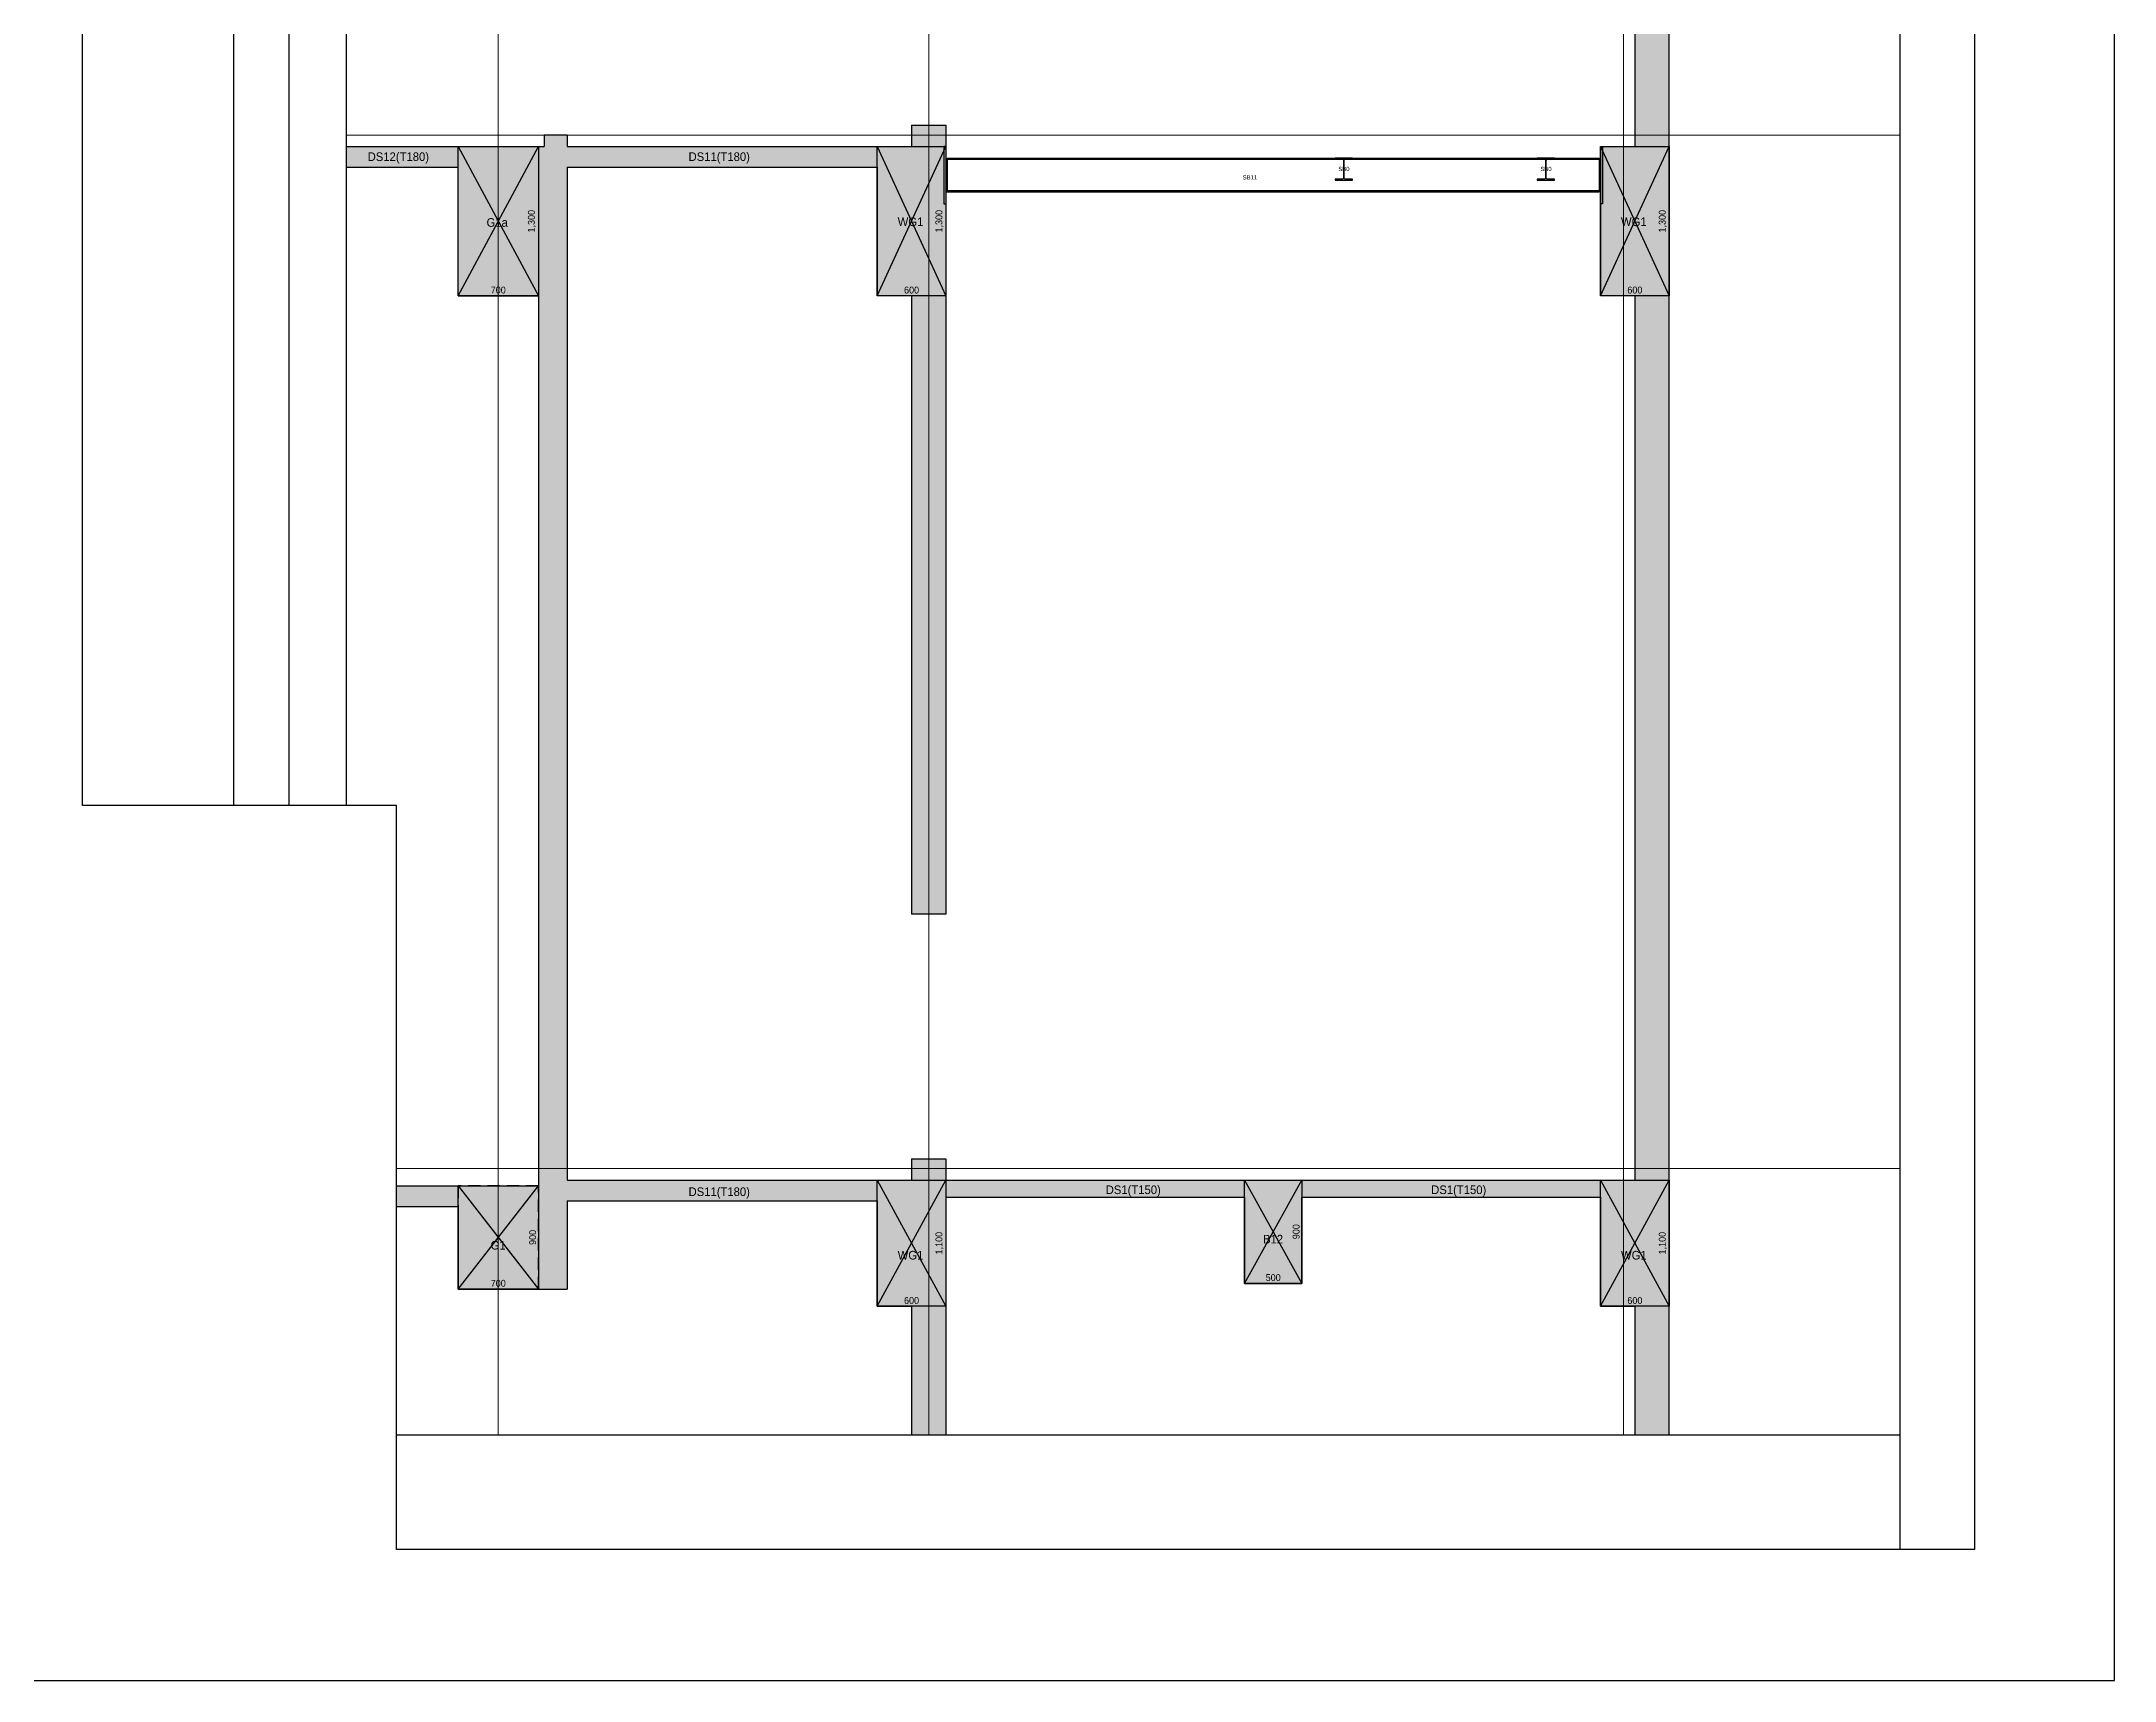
# Model space of a CAD drawing. Header units: millimetres. Extents: x 0 to 35640, y 0 to 50460.
# Drawn here: x 17584 to 35640, y 0 to 14274 of the extents above; entities that cross this region are included whole.
import ezdxf
from ezdxf.enums import TextEntityAlignment as Align

# ---------------------------------------------------------------- set-up
doc = ezdxf.new("R2010")
doc.units = ezdxf.units.MM
doc.header["$LTSCALE"] = 60
doc.linetypes.add('HID', pattern=[2.8, 1.8, -1])
doc.layers.get('Defpoints').update_dxf_attribs({"color": 161})
for name, color, linetype in [('A-CON', 2, 'Continuous'), ('A-CON-HID', 4, 'HID'), ('A-ETC-5', 5, 'Continuous'), ('S-STEEL', 3, 'Continuous'), ('구조SOLID', 253, 'Continuous')]:
    doc.layers.add(name, color=color, linetype=linetype)
doc.layers.add('AS-HIDLINE', color=205, linetype='Continuous', plot=False)
doc.layers.add('NOPLOT', color=191, linetype='Continuous', plot=False)
doc.layers.add('CEN', color=1, linetype='Continuous', lineweight=9)
doc.styles.add('Gdim', font='Dotum.ttf')
doc.styles.add('Gtx', font='Dotum.ttf')
doc.dimstyles.new('G-Xdim', dxfattribs={"dimscale": 30, "dimtxt": 2, "dimasz": 1, "dimexe": 1.2, "dimexo": 1.2, "dimgap": 0, "dimtad": 1, "dimdec": 1, "dimdsep": 46, "dimlunit": 6, "dimtxsty": 'Gdim', "dimcen": 1, "dimse1": 1, "dimse2": 1, "dimsd1": 1, "dimsd2": 1, "dimclrd": 1, "dimclre": 1, "dimclrt": 256, "dimadec": 0, "dimazin": 0, "dimtfac": 1, "dimtdec": 1, "dimtix": 1, "dimtmove": 2, "dimatfit": 1, "dimfxl": 0, "dimtolj": 1, "dimlwd": -1, "dimlwe": -1, "dimarcsym": 0})

# ---------------------------------------------------------------- blocks, each defined once
blk = doc.blocks.new('*D403')
at = {"layer": 'Defpoints', "color": 0, "linetype": 'Continuous', "transparency": 16777216}
for p in [(-400, -900), (300, -880), (300, -900)]:
    blk.add_point(p, dxfattribs=at)
at = {"layer": 'AS-HIDLINE', "linetype": 'Continuous', "transparency": 16777216, "insert": (-50, -850), "char_height": 60, "attachment_point": 5, "style": 'Gdim'}
blk.add_mtext('\\A1;700', dxfattribs=at)
blk = doc.blocks.new('*D404')
at = {"layer": 'Defpoints', "color": 0, "linetype": 'Continuous', "transparency": 16777216}
for p in [(300, 0), (280, 0), (300, -900)]:
    blk.add_point(p, dxfattribs=at)
at = {"layer": 'AS-HIDLINE', "linetype": 'Continuous', "transparency": 16777216, "insert": (250, -450), "char_height": 60, "attachment_point": 5, "rotation": 90, "style": 'Gdim'}
blk.add_mtext('\\A1;900', dxfattribs=at)
blk = doc.blocks.new('*D399')
at = {"layer": 'Defpoints', "color": 0, "linetype": 'Continuous', "transparency": 16777216}
for p in [(400, -1080), (-200, -1100), (400, -1100)]:
    blk.add_point(p, dxfattribs=at)
at = {"layer": 'AS-HIDLINE', "linetype": 'Continuous', "transparency": 16777216, "insert": (100, -1050), "char_height": 60, "attachment_point": 5, "style": 'Gdim'}
blk.add_mtext('\\A1;600', dxfattribs=at)
blk = doc.blocks.new('*D400')
at = {"layer": 'Defpoints', "color": 0, "linetype": 'Continuous', "transparency": 16777216}
for p in [(400, 0), (380, 0), (400, -1100)]:
    blk.add_point(p, dxfattribs=at)
at = {"layer": 'AS-HIDLINE', "linetype": 'Continuous', "transparency": 16777216, "insert": (344, -550), "char_height": 60, "attachment_point": 5, "rotation": 90, "style": 'Gdim'}
blk.add_mtext('\\A1;1,100', dxfattribs=at)
blk = doc.blocks.new('*D401')
at = {"layer": 'Defpoints', "color": 0, "linetype": 'Continuous', "transparency": 16777216}
for p in [(-200, -900), (300, -880), (300, -900)]:
    blk.add_point(p, dxfattribs=at)
at = {"layer": 'AS-HIDLINE', "linetype": 'Continuous', "transparency": 16777216, "insert": (50, -850), "char_height": 60, "attachment_point": 5, "style": 'Gdim'}
blk.add_mtext('\\A1;500', dxfattribs=at)
blk = doc.blocks.new('*D402')
at = {"layer": 'Defpoints', "color": 0, "linetype": 'Continuous', "transparency": 16777216}
for p in [(300, 0), (280, 0), (300, -900)]:
    blk.add_point(p, dxfattribs=at)
at = {"layer": 'AS-HIDLINE', "linetype": 'Continuous', "transparency": 16777216, "insert": (250, -450), "char_height": 60, "attachment_point": 5, "rotation": 90, "style": 'Gdim'}
blk.add_mtext('\\A1;900', dxfattribs=at)
blk = doc.blocks.new('*D405')
at = {"layer": 'Defpoints', "color": 0, "linetype": 'Continuous', "transparency": 16777216}
for p in [(-400, -1300), (300, -1280), (300, -1300)]:
    blk.add_point(p, dxfattribs=at)
at = {"layer": 'AS-HIDLINE', "linetype": 'Continuous', "transparency": 16777216, "insert": (-50, -1250), "char_height": 60, "attachment_point": 5, "style": 'Gdim'}
blk.add_mtext('\\A1;700', dxfattribs=at)
blk = doc.blocks.new('*D406')
at = {"layer": 'Defpoints', "color": 0, "linetype": 'Continuous', "transparency": 16777216}
for p in [(300, 0), (280, 0), (300, -1300)]:
    blk.add_point(p, dxfattribs=at)
at = {"layer": 'AS-HIDLINE', "linetype": 'Continuous', "transparency": 16777216, "insert": (244, -650), "char_height": 60, "attachment_point": 5, "rotation": 90, "style": 'Gdim'}
blk.add_mtext('\\A1;1,300', dxfattribs=at)
blk = doc.blocks.new('*D407')
at = {"layer": 'Defpoints', "color": 0, "linetype": 'Continuous', "transparency": 16777216}
for p in [(-200, -1300), (400, -1280), (400, -1300)]:
    blk.add_point(p, dxfattribs=at)
at = {"layer": 'AS-HIDLINE', "linetype": 'Continuous', "transparency": 16777216, "insert": (100, -1250), "char_height": 60, "attachment_point": 5, "style": 'Gdim'}
blk.add_mtext('\\A1;600', dxfattribs=at)
blk = doc.blocks.new('*D408')
at = {"layer": 'Defpoints', "color": 0, "linetype": 'Continuous', "transparency": 16777216}
for p in [(400, 0), (380, 0), (400, -1300)]:
    blk.add_point(p, dxfattribs=at)
at = {"layer": 'AS-HIDLINE', "linetype": 'Continuous', "transparency": 16777216, "insert": (344, -650), "char_height": 60, "attachment_point": 5, "rotation": 90, "style": 'Gdim'}
blk.add_mtext('\\A1;1,300', dxfattribs=at)
blk = doc.blocks.new('A$Cf084bef2')
at = {"layer": 'NOPLOT'}
blk.add_line((-14845, -14332), (-1750, -14332), dxfattribs=at)
for points in [[(-1100, 32008), (-1100, -15332), (-14845, -15332), (-14845, -8852), (-17580, -8852), (-17580, 32008), (-1100, 32008)], [(-16260, -8852), (-16260, 30688), (-1100, 30688)], [(-15780, -8852), (-15780, 30208), (-1100, 30208), (-1100, -15332)], [(-15280, -8852), (-15280, 29708), (-1750, 29708), (-1750, -15332)]]:
    blk.add_lwpolyline(points, dxfattribs=at)
blk = doc.blocks.new('*U322')
blk.add_lwpolyline([(-16, 9, 0.414214), (-3, 22), (-3, 172, 0.414214), (-16, 185), (-75, 185), (-75, 194), (75, 194), (75, 185), (16, 185, 0.414214), (3, 172), (3, 22, 0.414214), (16, 9), (75, 9), (75, 0), (-75, 0), (-75, 9)], format="xyb", close=True)
blk = doc.blocks.new('A$C6c882588')
at = {"layer": 'A-ETC-5'}
for p, q in [((-5690, 1200), (-10, 1200, 0)), ((-5690, 1200), (-5690, 900)), ((-10, 1188, 0), (-5690, 1188)), ((-10, 1200, 0), (-10, 906, 0)), ((-5690, 918), (-10, 918, 0)), ((-5690, 906), (-10, 906, 0))]:
    blk.add_line(p, q, dxfattribs=at)
at = {"layer": 'S-STEEL', "elevation": 0}
for points in [[(-5699, 1300), (-5718, 1300), (-5718, 800), (-5699, 800)], [(0, 1300), (19, 1300), (19, 800), (0, 800)]]:
    blk.add_lwpolyline(points, close=True, dxfattribs=at)
at = {"layer": 'S-STEEL', "xscale": -1, "rotation": 180}
for p in [(-2235, 1200, 0), (-475, 1200, 0)]:
    blk.add_blockref('*U322', p, dxfattribs=at)
at = {"layer": 'AS-HIDLINE', "linetype": 'Continuous', "style": 'Gtx'}
for s, p in [('SB0', (-2234, 1105, 0)), ('SB0', (-474, 1105, 0)), ('SB11', (-3053, 1032, 0))]:
    blk.add_text(s, height=37.5, dxfattribs=at).set_placement(p, align=Align.MIDDLE_CENTER)
blk = doc.blocks.new('*U240')
at = {"layer": 'AS-HIDLINE', "linetype": 'Continuous'}
for p, q in [((-400, -900), (300, 0)), ((-400, 0), (300, -900))]:
    blk.add_line(p, q, dxfattribs=at)
blk.add_lwpolyline([(-400, -900), (-400, 0), (300, 0), (300, -900)], close=True, dxfattribs=at)
dim = blk.add_linear_dim(base=(280.13, 0), p1=(300, -900), p2=(300, 0), angle=90, dimstyle='G-Xdim', override={"dimtxsty": 'Gdim'}, dxfattribs=at)
dim.commit()
dim.dimension.update_dxf_attribs({"geometry": '*D404', "text_midpoint": (250.09, -450)})
dim = blk.add_linear_dim(base=(300, -880.06), p1=(-400, -900), p2=(300, -900), dimstyle='G-Xdim', override={"dimtxsty": 'Gdim'}, dxfattribs=at)
dim.commit()
dim.dimension.update_dxf_attribs({"geometry": '*D403', "text_midpoint": (-50, -850.02)})
blk = doc.blocks.new('*U234')
at = {"layer": 'AS-HIDLINE', "linetype": 'Continuous'}
for p, q in [((-200, -1100), (400, 0)), ((-200, 0), (400, -1100))]:
    blk.add_line(p, q, dxfattribs=at)
blk.add_lwpolyline([(-200, -1100), (-200, 0), (400, 0), (400, -1100)], close=True, dxfattribs=at)
dim = blk.add_linear_dim(base=(380.13, 0), p1=(400, -1100), p2=(400, 0), angle=90, dimstyle='G-Xdim', override={"dimtxsty": 'Gdim'}, dxfattribs=at)
dim.commit()
dim.dimension.update_dxf_attribs({"geometry": '*D400', "text_midpoint": (344.31, -550)})
dim = blk.add_linear_dim(base=(400, -1080.06), p1=(-200, -1100), p2=(400, -1100), dimstyle='G-Xdim', override={"dimtxsty": 'Gdim'}, dxfattribs=at)
dim.commit()
dim.dimension.update_dxf_attribs({"geometry": '*D399', "text_midpoint": (100, -1050.02)})
blk = doc.blocks.new('*U237')
at = {"layer": 'AS-HIDLINE', "linetype": 'Continuous'}
for p, q in [((-200, -900), (300, 0)), ((-200, 0), (300, -900))]:
    blk.add_line(p, q, dxfattribs=at)
blk.add_lwpolyline([(-200, -900), (-200, 0), (300, 0), (300, -900)], close=True, dxfattribs=at)
dim = blk.add_linear_dim(base=(280.13, 0), p1=(300, -900), p2=(300, 0), angle=90, dimstyle='G-Xdim', override={"dimtxsty": 'Gdim'}, dxfattribs=at)
dim.commit()
dim.dimension.update_dxf_attribs({"geometry": '*D402', "text_midpoint": (250.09, -450)})
dim = blk.add_linear_dim(base=(300, -880.06), p1=(-200, -900), p2=(300, -900), dimstyle='G-Xdim', override={"dimtxsty": 'Gdim'}, dxfattribs=at)
dim.commit()
dim.dimension.update_dxf_attribs({"geometry": '*D401', "text_midpoint": (50, -850.02)})
blk = doc.blocks.new('*U243')
at = {"layer": 'AS-HIDLINE', "linetype": 'Continuous'}
for p, q in [((-400, -1300), (300, 0)), ((-400, 0), (300, -1300))]:
    blk.add_line(p, q, dxfattribs=at)
blk.add_lwpolyline([(-400, -1300), (-400, 0), (300, 0), (300, -1300)], close=True, dxfattribs=at)
dim = blk.add_linear_dim(base=(280.13, 0), p1=(300, -1300), p2=(300, 0), angle=90, dimstyle='G-Xdim', override={"dimtxsty": 'Gdim'}, dxfattribs=at)
dim.commit()
dim.dimension.update_dxf_attribs({"geometry": '*D406', "text_midpoint": (244.31, -650)})
dim = blk.add_linear_dim(base=(300, -1280.06), p1=(-400, -1300), p2=(300, -1300), dimstyle='G-Xdim', override={"dimtxsty": 'Gdim'}, dxfattribs=at)
dim.commit()
dim.dimension.update_dxf_attribs({"geometry": '*D405', "text_midpoint": (-50, -1250.02)})
blk = doc.blocks.new('*U246')
at = {"layer": 'AS-HIDLINE', "linetype": 'Continuous'}
for p, q in [((-200, -1300), (400, 0)), ((-200, 0), (400, -1300))]:
    blk.add_line(p, q, dxfattribs=at)
blk.add_lwpolyline([(-200, -1300), (-200, 0), (400, 0), (400, -1300)], close=True, dxfattribs=at)
dim = blk.add_linear_dim(base=(380.13, 0), p1=(400, -1300), p2=(400, 0), angle=90, dimstyle='G-Xdim', override={"dimtxsty": 'Gdim'}, dxfattribs=at)
dim.commit()
dim.dimension.update_dxf_attribs({"geometry": '*D408', "text_midpoint": (344.31, -650)})
dim = blk.add_linear_dim(base=(400, -1280.06), p1=(-200, -1300), p2=(400, -1300), dimstyle='G-Xdim', override={"dimtxsty": 'Gdim'}, dxfattribs=at)
dim.commit()
dim.dimension.update_dxf_attribs({"geometry": '*D407', "text_midpoint": (100, -1250.02)})

msp = doc.modelspace()

# ---------------------------------------------------------------- hatches: boundary and pattern name
at = {"layer": '구조SOLID', "transparency": 33554687}
h = msp.add_hatch(color=256, dxfattribs=at)
h.dxf.hatch_style = 1
h.paths.add_polyline_path([(22162, 13179), (24862, 13179), (24862, 12059), (25162, 12059), (25162, 6674), (25462, 6674), (25462, 13544), (25162, 13544), (25162, 13359), (22162, 13359), (22162, 13459), (21962, 13459), (21962, 13359), (20240, 13359), (20240, 13179), (21212, 13179), (21212, 12059), (21912, 12059), (21912, 4309), (20675, 4309), (20675, 4129), (21212, 4129), (21212, 3409), (22162, 3409), (22162, 4179), (24862, 4179), (24862, 3259), (25162, 3259), (25162, 2140), (25462, 2140), (25462, 4209), (28062, 4209), (28062, 3459), (28562, 3459), (28562, 4209), (31162, 4209), (31162, 3259), (31462, 3259), (31462, 2140), (31762, 2140), (31762, 42709), (31462, 42709), (31462, 42159), (31262, 42159), (31262, 42009), (31462, 42009), (31462, 41209), (31262, 41209), (31262, 40509), (31462, 40509), (31462, 35659), (31162, 35659), (31162, 34559), (31462, 34559), (31462, 27859), (31162, 27859), (31162, 26759), (31462, 26759), (31462, 20859), (31162, 20859), (31162, 19759), (31462, 19759), (31462, 13359), (31162, 13359), (31162, 12059), (31462, 12059), (31462, 4359), (25462, 4359), (25462, 4544), (25162, 4544), (25162, 4359), (22162, 4359)])

# ---------------------------------------------------------------- linework, layer by layer
at = {"layer": 'A-CON'}
for p, q in [((31762, 2140), (31762, 42709)), ((31462, 19759, 0), (31462, 13359, 0)), ((25162, 13544), (25162, 13359)), ((25162, 13544), (25462, 13544)), ((25462, 13544, 0), (25462, 6674, 0)), ((21962, 13459, 0), (21962, 13359, 0)), ((22162, 13459, 0), (21962, 13459, 0)), ((22162, 13459, 0), (22162, 13359, 0)), ((20240, 13359), (21962, 13359)), ((22162, 13359), (25162, 13359)), ((31162, 13359), (31162, 12059)), ((31162, 13359), (31462, 13359)), ((20240, 13179), (21212, 13179)), ((21212, 12059, 0), (21212, 13179, 0)), ((22162, 13179, 0), (22162, 4359, 0)), ((22162, 13179), (24862, 13179)), ((24862, 13179, 0), (24862, 12059, 0)), ((21212, 12059, 0), (21912, 12059)), ((21912, 12059, 0), (21912, 4309, 0)), ((25162, 12059, 0), (24862, 12059, 0)), ((25162, 12059, 0), (25162, 6674, 0)), ((31462, 12059), (31162, 12059)), ((31462, 12059, 0), (31462, 4359, 0)), ((25462, 6674, 0), (25162, 6674, 0)), ((25162, 4544, 0), (25162, 4359, 0)), ((25162, 4544, 0), (25462, 4544, 0)), ((25462, 4544, 0), (25462, 4359, 0)), ((22162, 4359, 0), (25162, 4359, 0)), ((25462, 4359, 0), (31462, 4359, 0)), ((20675, 4309, 0), (21912, 4309, 0)), ((22162, 4179, 0), (24862, 4179, 0)), ((22162, 4179, 0), (22162, 3409, 0)), ((24862, 4179, 0), (24862, 3259, 0)), ((25462, 4209, 0), (28062, 4209, 0)), ((25462, 4209), (25462, 2140)), ((28062, 4209, 0), (28062, 3459, 0)), ((28562, 4209, 0), (31162, 4209, 0)), ((28562, 3459, 0), (28562, 4209, 0)), ((31162, 4209, 0), (31162, 3259)), ((20675, 4129, 0), (21212, 4129, 0)), ((21212, 4129, 0), (21212, 3409, 0)), ((28062, 3459, 0), (28562, 3459, 0)), ((21212, 3409, 0), (22162, 3409, 0)), ((24862, 3259, 0), (25162, 3259, 0)), ((25162, 3259), (25162, 2140)), ((31162, 3259), (31462, 3259, 0)), ((31462, 3259), (31462, 2140))]:
    msp.add_line(p, q, dxfattribs=at)
at = {"layer": 'A-CON-HID', "linetype": 'HID', "elevation": 0}
for points in [[(21212, 12059), (21212, 13359), (21912, 13359), (21912, 12059)], [(21212, 4309), (21212, 3409), (21912, 3409), (21912, 4309)]]:
    msp.add_lwpolyline(points, close=True, dxfattribs=at)
at = {"layer": 'CEN'}
for p, q in [((21562, 46180), (21562, 2140)), ((25312, 46180), (25312, 2140)), ((31362, 46180), (31362, 2140)), ((20240, 13459, 0), (33770, 13459)), ((20675, 4459, 0), (33770, 4459))]:
    msp.add_line(p, q, dxfattribs=at)
at = {"layer": 'NOPLOT'}
msp.add_lwpolyline([(0, 50460), (0, 0), (35640, 0), (35640, 50460)], close=True, dxfattribs=at)

# ---------------------------------------------------------------- block references
at = {"layer": 'AS-HIDLINE', "linetype": 'Continuous'}
for name, p in [('*U243', (21612, 13359, 0)), ('*U246', (25062, 13359, 0)), ('*U246', (31362, 13359)), ('*U234', (25062, 4359, 0)), ('*U237', (28262, 4359, 0)), ('*U234', (31362, 4359)), ('*U240', (21612, 4309, 0))]:
    msp.add_blockref(name, p, dxfattribs=at)
at = {"layer": 'NOPLOT'}
msp.add_blockref('A$Cf084bef2', (35520, 16472), dxfattribs=at)
at = {"layer": 'S-STEEL'}
msp.add_blockref('A$C6c882588', (31162, 12059), dxfattribs=at)

# ---------------------------------------------------------------- texts
at = {"layer": 'AS-HIDLINE', "linetype": 'Continuous', "style": 'Gtx'}
for s, p in [('DS12(T180)', (20692, 13271)), ('DS11(T180)', (23487, 13271)), ('G1a', (21553, 12698)), ('WG1', (25153, 12704, 0)), ('WG1', (31453, 12704)), ('DS11(T180)', (23487, 4257)), ('DS1(T150)', (27093, 4274, 0)), ('DS1(T150)', (29928, 4274, 0)), ('G1', (21561, 3791, 0)), ('B12', (28311, 3844, 0)), ('WG1', (25153, 3704, 0)), ('WG1', (31453, 3704))]:
    msp.add_text(s, height=75, dxfattribs=at).set_placement(p, align=Align.MIDDLE_CENTER)

doc.saveas('drawing.dxf')
